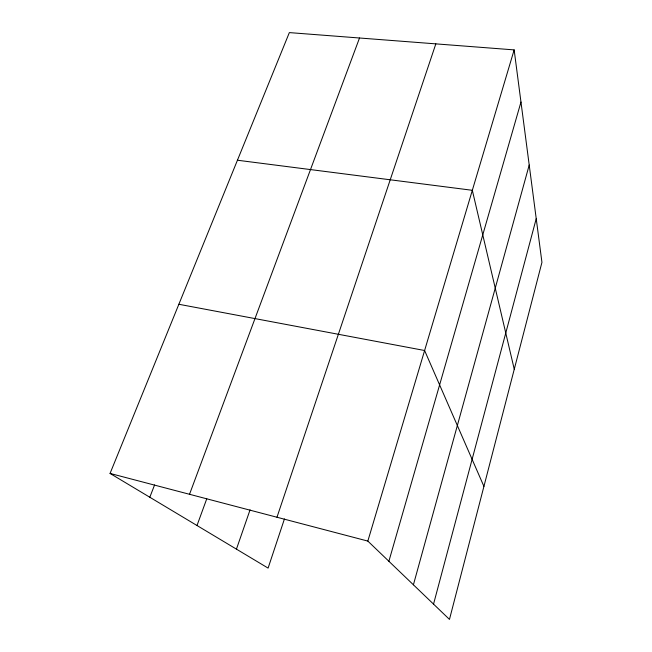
<?xml version="1.0" encoding="UTF-8"?>
<svg xmlns="http://www.w3.org/2000/svg" width="652" height="652" viewBox="0 0 652 652"><rect width="100%" height="100%" fill="white"/><g stroke="black" fill="none" stroke-linecap="round" stroke-linejoin="round"><path stroke-width="0.98" d="M433.539 604.119L536.229 218.665M413.409 584.803L529.212 165.046M388.885 561.274L520.972 102.038M514.151 49.894L541.942 262.357L449.472 619.4L367.842 541.087L514.151 49.894L289.349 32.6L110.058 473.433L268.102 568.104L284.443 518.951M276.978 517.24L435.838 43.871M236.44 549.131L250.066 509.84M197.002 525.512L206.765 498.772M189.528 494.289L359.513 37.995M149.813 497.248L154.581 484.949M237.442 160.229L472.325 190.294L514.257 369.26M178.86 304.272L424.607 350.507L483.923 486.392M110.058 473.433L367.842 541.087"/></g></svg>
